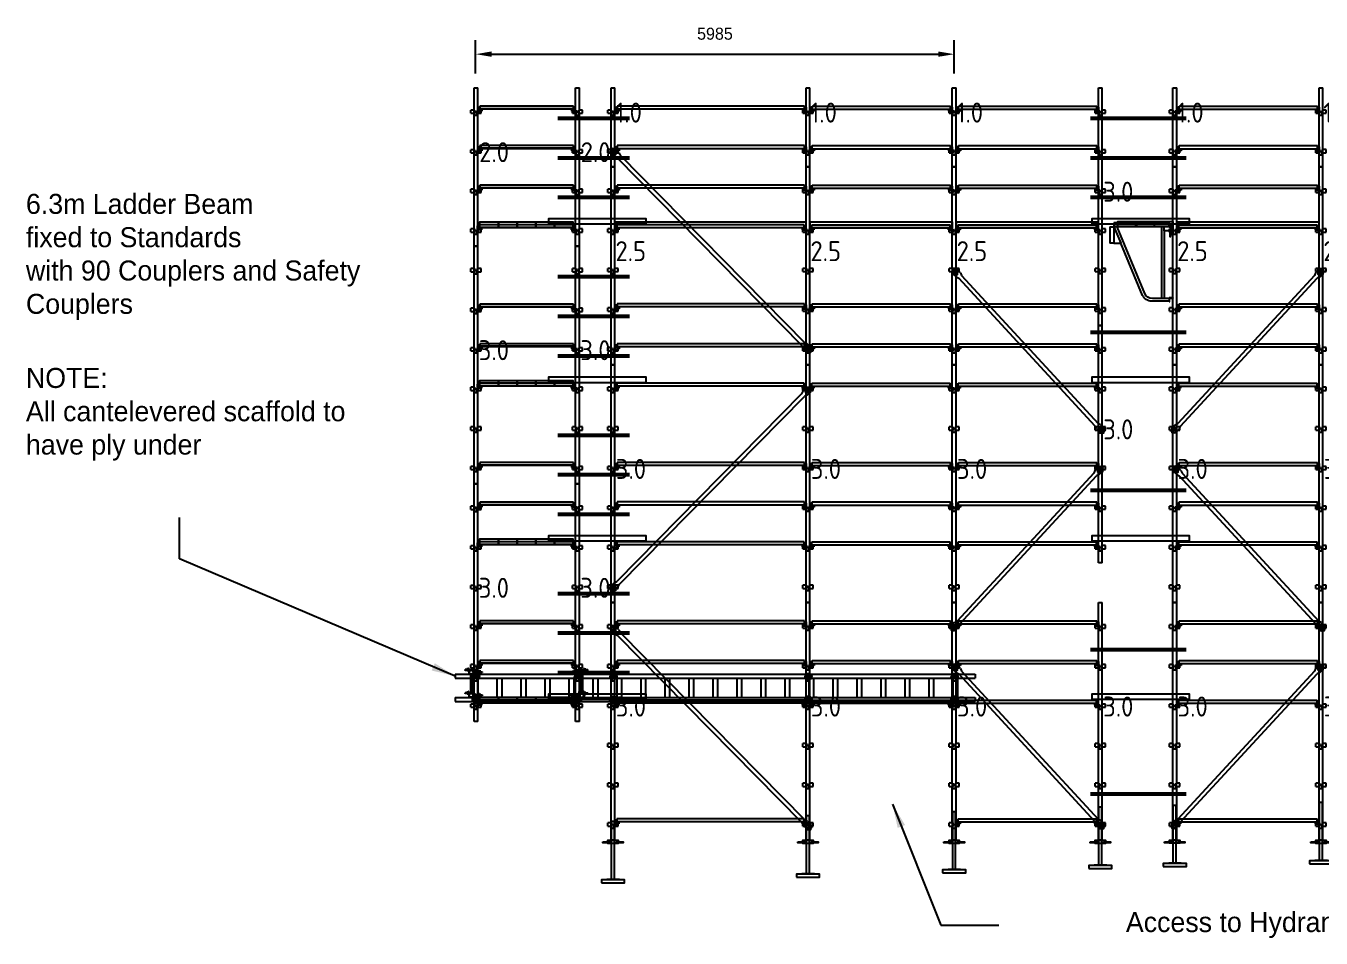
# Model space of a CAD drawing. Header units: millimetres. Extents: x 4425 to 53563, y -49808 to 18666.
# Drawn here: x 4425 to 20621, y -48818 to -37408 of the extents above; entities that cross this region are included whole.
import ezdxf
from ezdxf.enums import TextEntityAlignment as Align

# ---------------------------------------------------------------- set-up
doc = ezdxf.new("R2010")
doc.units = ezdxf.units.MM
doc.linetypes.add('KwikScaf_DASHED', pattern=[3.75, 2.5, -1.25])
doc.styles.add('KwikScaf ISO', font='isocp.shx')
doc.dimstyles.new('Scale 100 ISO-30', dxfattribs={"dimscale": 100, "dimtxt": 2.96, "dimasz": 3, "dimexe": 1.75, "dimexo": 1.8, "dimgap": 1.8, "dimtad": 1, "dimdec": 0, "dimdsep": 46, "dimtxsty": 'Standard', "dimcen": 0, "dimaunit": 1, "dimazin": 0, "dimtfac": 1, "dimtdec": 0, "dimtmove": 1, "dimatfit": 3, "dimfxl": 1, "dimtolj": 1, "dimtzin": 0, "dimarcsym": 0})

# ---------------------------------------------------------------- blocks, each defined once
blk = doc.blocks.new('2.4m Ledger')
at = {"color": 3, "extrusion": (0, 1, -1.83691e-16)}
for p, q in [((0, -75), (0, 0)), ((0, 0), (20, 0)), ((20, 0), (17, -25)), ((2365, 13), (25, 13)), ((25, 13), (25, -20)), ((2365, -20), (2365, 13)), ((2370, 0), (2373, -25)), ((2390, 0), (2370, 0)), ((2390, -75), (2390, 0)), ((10, -75), (0, -75)), ((13, -50), (10, -75)), ((50, -50), (13, -50)), ((17, -25), (25, -25)), ((25, -20), (25, -25)), ((2365, -25), (25, -25)), ((50, -25), (50, -50)), ((2340, -25), (2340, -50)), ((2340, -50), (2377, -50)), ((2365, -25), (2365, -20)), ((2373, -25), (2365, -25)), ((2377, -50), (2380, -75)), ((2380, -75), (2390, -75))]:
    blk.add_line(p, q, dxfattribs=at)
blk = doc.blocks.new('Soleboard')
at = {"color": 200}
blk.add_lwpolyline([(63654, 7790), (63944, 7790), (63944, 7828), (63654, 7828)], close=True, dxfattribs=at)
blk = doc.blocks.new('Knuckle')
at = {"color": 190}
for points in [[(-127.5, 20), (-38.25, 20), (-38.25, 5), (-127.5, 5)], [(38.25, 20), (127.5, 20), (127.5, 5), (38.25, 5)]]:
    blk.add_lwpolyline(points, close=True, dxfattribs=at)
for points in [[(-63.75, 20), (-63.75, 40), (63.75, 40), (63.75, 20)], [(63.75, 5), (63.75, 0), (-63.75, 0), (-63.75, 5)]]:
    blk.add_lwpolyline(points, dxfattribs=at)
blk = doc.blocks.new('*U44')
at = {"color": 190, "linetype": 'KwikScaf_DASHED', "ltscale": 0.7, "extrusion": (2.44923e-16, 1, 2.30446e-16)}
for p, q in [((0, 766), (-18, 766)), ((18, 766), (0, 766))]:
    blk.add_line(p, q, dxfattribs=at)
at = {"color": 190, "ltscale": 0.7, "extrusion": (2.44923e-16, 1, 2.30446e-16)}
for p, q in [((-18, 46), (-18, 766)), ((18, 46), (18, 766))]:
    blk.add_line(p, q, dxfattribs=at)
at = {"color": 190}
blk.add_lwpolyline([(-76, 46), (76, 46), (76, 38), (-76, 38)], close=True, dxfattribs=at)
for name, p in [('Knuckle', (0, 494)), ('Soleboard', (-63799, -7790))]:
    blk.add_blockref(name, p)
blk = doc.blocks.new('3.0m Standard')
at = {"color": 180, "extrusion": (-1, 6.12323e-17, 0)}
for p, q in [((0, 2972), (48, 2972)), ((0, 2692), (0, 2972)), ((48, 2692), (48, 2972)), ((-36, 2692), (-40, 2692)), ((-40, 2652), (-40, 2692)), ((-40, 2652), (-36, 2652)), ((2, 2692), (-36, 2692)), ((-36, 2652), (2, 2652)), ((0, 2197), (0, 2652)), ((2, 2652), (2, 2692)), ((6, 2692), (2, 2692)), ((2, 2652), (6, 2652)), ((6, 2692), (6, 2652)), ((18, 2667), (8, 2667)), ((8, 2627), (8, 2667)), ((8, 2627), (18, 2627)), ((30, 2667), (18, 2667)), ((18, 2627), (30, 2627)), ((40, 2667), (30, 2667)), ((30, 2627), (40, 2627)), ((40, 2627), (40, 2667)), ((42, 2652), (42, 2692)), ((46, 2692), (42, 2692)), ((42, 2652), (46, 2652)), ((84, 2692), (46, 2692)), ((46, 2652), (46, 2692)), ((46, 2652), (84, 2652)), ((48, 2197), (48, 2652)), ((88, 2692), (84, 2692)), ((84, 2652), (88, 2652)), ((88, 2652), (88, 2692)), ((-36, 2197), (-40, 2197)), ((-40, 2157), (-40, 2197)), ((-40, 2157), (-36, 2157)), ((2, 2197), (-36, 2197)), ((-36, 2157), (2, 2157)), ((0, 1702), (0, 2157)), ((2, 2157), (2, 2197)), ((6, 2197), (2, 2197)), ((2, 2157), (6, 2157)), ((6, 2197), (6, 2157)), ((8, 2132), (8, 2172)), ((18, 2172), (8, 2172)), ((8, 2132), (18, 2132)), ((30, 2172), (18, 2172)), ((18, 2132), (30, 2132)), ((40, 2172), (30, 2172)), ((30, 2132), (40, 2132)), ((40, 2132), (40, 2172)), ((42, 2157), (42, 2197)), ((46, 2197), (42, 2197)), ((42, 2157), (46, 2157)), ((84, 2197), (46, 2197)), ((46, 2157), (46, 2197)), ((46, 2157), (84, 2157)), ((48, 1702), (48, 2157)), ((88, 2197), (84, 2197)), ((84, 2157), (88, 2157)), ((88, 2157), (88, 2197)), ((-36, 1702), (-40, 1702)), ((-40, 1662), (-40, 1702)), ((-40, 1662), (-36, 1662)), ((2, 1702), (-36, 1702)), ((-36, 1662), (2, 1662)), ((0, 1207), (0, 1662)), ((2, 1662), (2, 1702)), ((6, 1702), (2, 1702)), ((2, 1662), (6, 1662)), ((6, 1702), (6, 1662)), ((8, 1637), (8, 1677)), ((18, 1677), (8, 1677)), ((8, 1637), (18, 1637)), ((30, 1677), (18, 1677)), ((18, 1637), (30, 1637)), ((40, 1677), (30, 1677)), ((30, 1637), (40, 1637)), ((40, 1637), (40, 1677)), ((42, 1662), (42, 1702)), ((46, 1702), (42, 1702)), ((42, 1662), (46, 1662)), ((84, 1702), (46, 1702)), ((46, 1662), (46, 1702)), ((46, 1662), (84, 1662)), ((48, 1207), (48, 1662)), ((88, 1702), (84, 1702)), ((84, 1662), (88, 1662)), ((88, 1662), (88, 1702)), ((-36, 1207), (-40, 1207)), ((-40, 1167), (-40, 1207)), ((-40, 1167), (-36, 1167)), ((2, 1207), (-36, 1207)), ((-36, 1167), (2, 1167)), ((0, 712), (0, 1167)), ((2, 1167), (2, 1207)), ((6, 1207), (2, 1207)), ((2, 1167), (6, 1167)), ((6, 1207), (6, 1167)), ((8, 1142), (8, 1182)), ((18, 1182), (8, 1182)), ((8, 1142), (18, 1142)), ((30, 1182), (18, 1182)), ((18, 1142), (30, 1142)), ((40, 1182), (30, 1182)), ((30, 1142), (40, 1142)), ((40, 1142), (40, 1182)), ((42, 1167), (42, 1207)), ((46, 1207), (42, 1207)), ((42, 1167), (46, 1167)), ((84, 1207), (46, 1207)), ((46, 1167), (46, 1207)), ((46, 1167), (84, 1167)), ((48, 712), (48, 1167)), ((88, 1207), (84, 1207)), ((84, 1167), (88, 1167)), ((88, 1167), (88, 1207)), ((-36, 712), (-40, 712)), ((-40, 672), (-40, 712)), ((-40, 672), (-36, 672)), ((2, 712), (-36, 712)), ((-36, 672), (2, 672)), ((0, 217), (0, 672)), ((2, 672), (2, 712)), ((6, 712), (2, 712)), ((2, 672), (6, 672)), ((6, 712), (6, 672)), ((18, 687), (8, 687)), ((8, 647), (8, 687)), ((30, 687), (18, 687)), ((40, 687), (30, 687)), ((40, 647), (40, 687)), ((42, 672), (42, 712)), ((46, 712), (42, 712)), ((42, 672), (46, 672)), ((84, 712), (46, 712)), ((46, 672), (46, 712)), ((46, 672), (84, 672)), ((48, 217), (48, 672)), ((88, 712), (84, 712)), ((84, 672), (88, 672)), ((88, 672), (88, 712)), ((8, 647), (18, 647)), ((18, 647), (30, 647)), ((30, 647), (40, 647)), ((-36, 217), (-40, 217)), ((-40, 177), (-40, 217)), ((-40, 177), (-36, 177)), ((2, 217), (-36, 217)), ((-36, 177), (2, 177)), ((0, 0), (0, 177)), ((2, 177), (2, 217)), ((6, 217), (2, 217)), ((2, 177), (6, 177)), ((6, 217), (6, 177)), ((8, 152), (8, 192)), ((18, 192), (8, 192)), ((30, 192), (18, 192)), ((40, 192), (30, 192)), ((40, 152), (40, 192)), ((42, 177), (42, 217)), ((46, 217), (42, 217)), ((42, 177), (46, 177)), ((84, 217), (46, 217)), ((46, 177), (46, 217)), ((46, 177), (84, 177)), ((48, 0), (48, 177)), ((88, 217), (84, 217)), ((84, 177), (88, 177)), ((88, 177), (88, 217)), ((48, 0), (0, 0)), ((8, 152), (18, 152)), ((18, 152), (30, 152)), ((30, 152), (40, 152))]:
    blk.add_line(p, q, dxfattribs=at)
blk = doc.blocks.new('3.0m Standard with Text')
blk.add_blockref('3.0m Standard', (0, 0))
at = {"color": 7, "style": 'KwikScaf ISO'}
blk.add_text('  3.0  ', height=250, dxfattribs=at).set_placement((723, 1671), align=Align.MIDDLE_RIGHT)
blk = doc.blocks.new('*U43')
at = {"color": 190, "linetype": 'KwikScaf_DASHED', "ltscale": 0.7, "extrusion": (2.44923e-16, 1, 2.30446e-16)}
for p, q in [((0, 766), (-18, 766)), ((18, 766), (0, 766))]:
    blk.add_line(p, q, dxfattribs=at)
at = {"color": 190, "ltscale": 0.7, "extrusion": (2.44923e-16, 1, 2.30446e-16)}
for p, q in [((-18, 46), (-18, 766)), ((18, 46), (18, 766))]:
    blk.add_line(p, q, dxfattribs=at)
at = {"color": 190}
blk.add_lwpolyline([(-76, 46), (76, 46), (76, 38), (-76, 38)], close=True, dxfattribs=at)
for name, p in [('Knuckle', (0, 422)), ('Soleboard', (-63799, -7790))]:
    blk.add_blockref(name, p)
blk = doc.blocks.new('*U42')
at = {"color": 190, "linetype": 'KwikScaf_DASHED', "ltscale": 0.7, "extrusion": (2.44923e-16, 1, 2.30446e-16)}
for p, q in [((0, 766), (-18, 766)), ((18, 766), (0, 766))]:
    blk.add_line(p, q, dxfattribs=at)
at = {"color": 190, "ltscale": 0.7, "extrusion": (2.44923e-16, 1, 2.30446e-16)}
for p, q in [((-18, 46), (-18, 766)), ((18, 46), (18, 766))]:
    blk.add_line(p, q, dxfattribs=at)
at = {"color": 190}
blk.add_lwpolyline([(-76, 46), (76, 46), (76, 38), (-76, 38)], close=True, dxfattribs=at)
for name, p in [('Knuckle', (0, 370)), ('Soleboard', (-63799, -7790))]:
    blk.add_blockref(name, p)
blk = doc.blocks.new('1.8m Ledger')
at = {"color": 3, "extrusion": (0, 1, -1.83691e-16)}
for p, q in [((0, -75), (0, 0)), ((0, 0), (20, 0)), ((20, 0), (17, -25)), ((25, 13), (1755, 13)), ((25, -20), (25, 13)), ((1755, -20), (1755, 13)), ((1760, 0), (1763, -25)), ((1780, 0), (1760, 0)), ((1780, -75), (1780, 0)), ((10, -75), (0, -75)), ((13, -50), (10, -75)), ((50, -50), (13, -50)), ((17, -25), (25, -25)), ((25, -25), (25, -20)), ((25, -25), (1755, -25)), ((50, -25), (50, -50)), ((1730, -25), (1730, -50)), ((1730, -50), (1767, -50)), ((1755, -25), (1755, -20)), ((1763, -25), (1755, -25)), ((1767, -50), (1770, -75)), ((1770, -75), (1780, -75))]:
    blk.add_line(p, q, dxfattribs=at)
blk = doc.blocks.new('*U41')
at = {"color": 190, "linetype": 'KwikScaf_DASHED', "ltscale": 0.7, "extrusion": (2.44923e-16, 1, 2.30446e-16)}
for p, q in [((0, 766), (-18, 766)), ((18, 766), (0, 766))]:
    blk.add_line(p, q, dxfattribs=at)
at = {"color": 190, "ltscale": 0.7, "extrusion": (2.44923e-16, 1, 2.30446e-16)}
for p, q in [((-18, 46), (-18, 766)), ((18, 46), (18, 766))]:
    blk.add_line(p, q, dxfattribs=at)
at = {"color": 190}
blk.add_lwpolyline([(-76, 46), (76, 46), (76, 38), (-76, 38)], close=True, dxfattribs=at)
for name, p in [('Knuckle', (0, 315)), ('Soleboard', (-63799, -7790))]:
    blk.add_blockref(name, p)
blk = doc.blocks.new('*U40')
at = {"color": 190, "linetype": 'KwikScaf_DASHED', "ltscale": 0.7, "extrusion": (2.44923e-16, 1, 2.30446e-16)}
for p, q in [((0, 766), (-18, 766)), ((18, 766), (0, 766))]:
    blk.add_line(p, q, dxfattribs=at)
at = {"color": 190, "ltscale": 0.7, "extrusion": (2.44923e-16, 1, 2.30446e-16)}
for p, q in [((-18, 46), (-18, 766)), ((18, 46), (18, 766))]:
    blk.add_line(p, q, dxfattribs=at)
at = {"color": 190}
blk.add_lwpolyline([(-76, 46), (76, 46), (76, 38), (-76, 38)], close=True, dxfattribs=at)
for name, p in [('Knuckle', (0, 292)), ('Soleboard', (-63799, -7790))]:
    blk.add_blockref(name, p)
blk = doc.blocks.new('*U39')
at = {"color": 190, "linetype": 'KwikScaf_DASHED', "ltscale": 0.7, "extrusion": (2.44923e-16, 1, 2.30446e-16)}
for p, q in [((0, 766), (-18, 766)), ((18, 766), (0, 766))]:
    blk.add_line(p, q, dxfattribs=at)
at = {"color": 190, "ltscale": 0.7, "extrusion": (2.44923e-16, 1, 2.30446e-16)}
for p, q in [((-18, 46), (-18, 766)), ((18, 46), (18, 766))]:
    blk.add_line(p, q, dxfattribs=at)
at = {"color": 190}
blk.add_lwpolyline([(-76, 46), (76, 46), (76, 38), (-76, 38)], close=True, dxfattribs=at)
for name, p in [('Knuckle', (0, 255)), ('Soleboard', (-63799, -7790))]:
    blk.add_blockref(name, p)
blk = doc.blocks.new('2D SBB 3 Board')
at = {"color": 0, "extrusion": (0, 1, 2e-16)}
for p, q in [((47, 973), (0, 973)), ((0, 973), (0, 925)), ((8, 1000), (38, 1000)), ((11, 973), (8, 1000)), ((38, 1000), (38, 973)), ((47, 1024), (738, 1024)), ((47, 978), (47, 1024)), ((47, 978), (738, 978)), ((47, 973), (47, 978)), ((47, 973), (738, 973)), ((106, 925), (106, 973)), ((140, 973), (140, 76)), ((351, 139), (696, 973)), ((647, 770), (732, 973)), ((738, 1024), (738, 978)), ((738, 978), (738, 973)), ((738, 973), (738, 770)), ((762, 973), (738, 973)), ((787, 973), (762, 973)), ((787, 973), (787, 770)), ((0, 925), (106, 925)), ((28, 850), (18, 925)), ((38, 850), (28, 850)), ((38, 925), (38, 850)), ((106, 925), (106, 76)), ((378, 117), (648, 770)), ((738, 770), (647, 770)), ((738, 770), (762, 770)), ((762, 770), (787, 770)), ((-4, 85), (47, 85)), ((-4, 80), (-4, 85)), ((42, 80), (-4, 80)), ((42, 34), (42, 80)), ((47, 34), (42, 34)), ((47, 85), (47, 34)), ((47, 76), (106, 76)), ((47, 43), (267, 43)), ((106, 76), (123, 76)), ((123, 76), (140, 76)), ((140, 76), (256, 76))]:
    blk.add_line(p, q, dxfattribs=at)
at = {"color": 0}
for radius, start, end in [(102, 270, 337.5), (136, 274.3082, 333.1918)]:
    blk.add_arc((256, 178), radius, start, end, dxfattribs=at)
blk = doc.blocks.new('3 Board Hop Up')
at = {"color": 20}
for points in [[(64352, 11245), (64582, 11245), (64582, 11309), (64352, 11309)], [(64586, 11245), (64816, 11245), (64816, 11309), (64586, 11309)], [(64808, 11245), (65038, 11245), (65038, 11309), (64808, 11309)]]:
    blk.add_lwpolyline(points, close=True, dxfattribs=at)
at = {"color": 210}
blk.add_blockref('2D SBB 3 Board', (64352, 10267), dxfattribs=at)
blk = doc.blocks.new('1.2m Transom')
at = {"color": 2, "extrusion": (0, 1, -1.83691e-16)}
for p, q in [((64253, 14659), (64273, 14659)), ((64253, 14584), (64253, 14659)), ((64263, 14584), (64253, 14584)), ((64267, 14609), (64263, 14584)), ((64303, 14609), (64267, 14609)), ((64273, 14659), (64270, 14634)), ((64270, 14634), (64278, 14634)), ((65450, 14672), (64278, 14672)), ((64278, 14672), (64278, 14639)), ((65450, 14639), (64278, 14639)), ((64278, 14639), (64278, 14634)), ((65450, 14634), (64278, 14634)), ((64303, 14634), (64303, 14609)), ((65425, 14634), (65425, 14609)), ((65425, 14609), (65462, 14609)), ((65450, 14639), (65450, 14672)), ((65450, 14634), (65450, 14639)), ((65459, 14634), (65450, 14634)), ((65455, 14659), (65459, 14634)), ((65475, 14659), (65455, 14659)), ((65462, 14609), (65465, 14584)), ((65465, 14584), (65475, 14584)), ((65475, 14584), (65475, 14659))]:
    blk.add_line(p, q, dxfattribs=at)
blk = doc.blocks.new('2.5m Standard')
at = {"color": 180, "extrusion": (-1, 6.12323e-17, 0)}
for p, q in [((0, 2476), (48, 2476)), ((0, 2197), (0, 2476)), ((48, 2197), (48, 2476)), ((-36, 2197), (-40, 2197)), ((-40, 2157), (-40, 2197)), ((-40, 2157), (-36, 2157)), ((2, 2197), (-36, 2197)), ((-36, 2157), (2, 2157)), ((0, 1702), (0, 2157)), ((2, 2157), (2, 2197)), ((6, 2197), (2, 2197)), ((2, 2157), (6, 2157)), ((6, 2197), (6, 2157)), ((8, 2132), (8, 2172)), ((18, 2172), (8, 2172)), ((8, 2132), (18, 2132)), ((30, 2172), (18, 2172)), ((18, 2132), (30, 2132)), ((40, 2172), (30, 2172)), ((30, 2132), (40, 2132)), ((40, 2132), (40, 2172)), ((42, 2157), (42, 2197)), ((46, 2197), (42, 2197)), ((42, 2157), (46, 2157)), ((84, 2197), (46, 2197)), ((46, 2157), (46, 2197)), ((46, 2157), (84, 2157)), ((48, 1702), (48, 2157)), ((88, 2197), (84, 2197)), ((84, 2157), (88, 2157)), ((88, 2157), (88, 2197)), ((-36, 1702), (-40, 1702)), ((-40, 1662), (-40, 1702)), ((-40, 1662), (-36, 1662)), ((2, 1702), (-36, 1702)), ((-36, 1662), (2, 1662)), ((0, 1207), (0, 1662)), ((2, 1662), (2, 1702)), ((6, 1702), (2, 1702)), ((2, 1662), (6, 1662)), ((6, 1702), (6, 1662)), ((8, 1637), (8, 1677)), ((18, 1677), (8, 1677)), ((8, 1637), (18, 1637)), ((30, 1677), (18, 1677)), ((18, 1637), (30, 1637)), ((40, 1677), (30, 1677)), ((30, 1637), (40, 1637)), ((40, 1637), (40, 1677)), ((42, 1662), (42, 1702)), ((46, 1702), (42, 1702)), ((42, 1662), (46, 1662)), ((84, 1702), (46, 1702)), ((46, 1662), (46, 1702)), ((46, 1662), (84, 1662)), ((48, 1207), (48, 1662)), ((88, 1702), (84, 1702)), ((84, 1662), (88, 1662)), ((88, 1662), (88, 1702)), ((-36, 1207), (-40, 1207)), ((-40, 1167), (-40, 1207)), ((-40, 1167), (-36, 1167)), ((2, 1207), (-36, 1207)), ((-36, 1167), (2, 1167)), ((0, 712), (0, 1167)), ((2, 1167), (2, 1207)), ((6, 1207), (2, 1207)), ((2, 1167), (6, 1167)), ((6, 1207), (6, 1167)), ((18, 1182), (8, 1182)), ((8, 1142), (8, 1182)), ((8, 1142), (18, 1142)), ((30, 1182), (18, 1182)), ((18, 1142), (30, 1142)), ((40, 1182), (30, 1182)), ((30, 1142), (40, 1142)), ((40, 1142), (40, 1182)), ((42, 1167), (42, 1207)), ((46, 1207), (42, 1207)), ((42, 1167), (46, 1167)), ((84, 1207), (46, 1207)), ((46, 1167), (46, 1207)), ((46, 1167), (84, 1167)), ((48, 712), (48, 1167)), ((88, 1207), (84, 1207)), ((84, 1167), (88, 1167)), ((88, 1167), (88, 1207)), ((-36, 712), (-40, 712)), ((-40, 672), (-40, 712)), ((-40, 672), (-36, 672)), ((2, 712), (-36, 712)), ((-36, 672), (2, 672)), ((0, 217), (0, 672)), ((2, 672), (2, 712)), ((6, 712), (2, 712)), ((2, 672), (6, 672)), ((6, 712), (6, 672)), ((8, 647), (8, 687)), ((18, 687), (8, 687)), ((30, 687), (18, 687)), ((40, 687), (30, 687)), ((40, 647), (40, 687)), ((42, 672), (42, 712)), ((46, 712), (42, 712)), ((42, 672), (46, 672)), ((84, 712), (46, 712)), ((46, 672), (46, 712)), ((46, 672), (84, 672)), ((48, 217), (48, 672)), ((88, 712), (84, 712)), ((84, 672), (88, 672)), ((88, 672), (88, 712)), ((8, 647), (18, 647)), ((18, 647), (30, 647)), ((30, 647), (40, 647)), ((-36, 217), (-40, 217)), ((-40, 177), (-40, 217)), ((-40, 177), (-36, 177)), ((2, 217), (-36, 217)), ((-36, 177), (2, 177)), ((0, 0), (0, 177)), ((2, 177), (2, 217)), ((6, 217), (2, 217)), ((2, 177), (6, 177)), ((6, 217), (6, 177)), ((8, 152), (8, 192)), ((18, 192), (8, 192)), ((30, 192), (18, 192)), ((40, 192), (30, 192)), ((40, 152), (40, 192)), ((42, 177), (42, 217)), ((46, 217), (42, 217)), ((42, 177), (46, 177)), ((84, 217), (46, 217)), ((46, 177), (46, 217)), ((46, 177), (84, 177)), ((48, 0), (48, 177)), ((88, 217), (84, 217)), ((84, 177), (88, 177)), ((88, 177), (88, 217)), ((48, 0), (0, 0)), ((8, 152), (18, 152)), ((18, 152), (30, 152)), ((30, 152), (40, 152))]:
    blk.add_line(p, q, dxfattribs=at)
blk = doc.blocks.new('2.5m Standard with Text')
blk.add_blockref('2.5m Standard', (0, 0))
at = {"color": 7, "style": 'KwikScaf ISO'}
blk.add_text('  2.5  ', height=250, dxfattribs=at).set_placement((723, 1423), align=Align.MIDDLE_RIGHT)
blk = doc.blocks.new('1.0m Standard')
at = {"color": 180, "extrusion": (-1, 6.12323e-17, 0)}
for p, q in [((0, 712), (0, 990)), ((0, 990), (48, 990)), ((48, 712), (48, 990)), ((-36, 712), (-40, 712)), ((-40, 672), (-40, 712)), ((-40, 672), (-36, 672)), ((2, 712), (-36, 712)), ((-36, 672), (2, 672)), ((0, 217), (0, 672)), ((2, 672), (2, 712)), ((6, 712), (2, 712)), ((2, 672), (6, 672)), ((6, 712), (6, 672)), ((8, 647), (8, 687)), ((18, 687), (8, 687)), ((30, 687), (18, 687)), ((40, 687), (30, 687)), ((40, 647), (40, 687)), ((42, 672), (42, 712)), ((46, 712), (42, 712)), ((42, 672), (46, 672)), ((84, 712), (46, 712)), ((46, 672), (46, 712)), ((46, 672), (84, 672)), ((48, 217), (48, 672)), ((88, 712), (84, 712)), ((84, 672), (88, 672)), ((88, 672), (88, 712)), ((8, 647), (18, 647)), ((18, 647), (30, 647)), ((30, 647), (40, 647)), ((-40, 177), (-40, 217)), ((-36, 217), (-40, 217)), ((-40, 177), (-36, 177)), ((2, 217), (-36, 217)), ((-36, 177), (2, 177)), ((0, 0), (0, 177)), ((2, 177), (2, 217)), ((6, 217), (2, 217)), ((2, 177), (6, 177)), ((6, 217), (6, 177)), ((8, 152), (8, 192)), ((18, 192), (8, 192)), ((30, 192), (18, 192)), ((40, 192), (30, 192)), ((40, 152), (40, 192)), ((42, 177), (42, 217)), ((46, 217), (42, 217)), ((42, 177), (46, 177)), ((46, 177), (46, 217)), ((84, 217), (46, 217)), ((46, 177), (84, 177)), ((48, 0), (48, 177)), ((88, 217), (84, 217)), ((84, 177), (88, 177)), ((88, 177), (88, 217)), ((48, 0), (0, 0)), ((8, 152), (18, 152)), ((18, 152), (30, 152)), ((30, 152), (40, 152))]:
    blk.add_line(p, q, dxfattribs=at)
blk = doc.blocks.new('1.0m Standard with Text')
blk.add_blockref('1.0m Standard', (0, 0))
at = {"color": 7, "style": 'KwikScaf ISO'}
blk.add_text('  1.0  ', height=250, dxfattribs=at).set_placement((671, 680), align=Align.MIDDLE_RIGHT)
blk = doc.blocks.new('Section Steel Board')
at = {"color": 20}
blk.add_lwpolyline([(73816, 13182), (74050, 13182), (74050, 13246), (73816, 13246)], close=True, dxfattribs=at)
blk = doc.blocks.new('1.8 Steel Board')
at = {"color": 20}
blk.add_lwpolyline([(64971, 13182), (66752, 13182), (66752, 13246), (64971, 13246)], close=True, dxfattribs=at)
blk = doc.blocks.new('2.4m Steel Board')
at = {"color": 20}
blk.add_lwpolyline([(66987, 13182), (69378, 13182), (69378, 13246), (66987, 13246)], close=True, dxfattribs=at)
blk = doc.blocks.new('1.2m Steel Board')
at = {"color": 20}
blk.add_lwpolyline([(63583, 13182), (64805, 13182), (64805, 13246), (63583, 13246)], close=True, dxfattribs=at)
blk = doc.blocks.new('6.5m Ladder Beam')
at = {"color": 6}
for p, q in [((0, 340), (0, 290)), ((0, 340), (6500, 340)), ((6500, 340), (6500, 290)), ((0, 290), (6500, 290)), ((220, 290), (220, 50)), ((280, 290), (280, 50)), ((520, 290), (520, 50)), ((580, 290), (580, 50)), ((820, 290), (820, 50)), ((880, 290), (880, 50)), ((1120, 290), (1120, 50)), ((1180, 290), (1180, 50)), ((1420, 290), (1420, 50)), ((1480, 290), (1480, 50)), ((1720, 290), (1720, 50)), ((1780, 290), (1780, 50)), ((2020, 290), (2020, 50)), ((2080, 290), (2080, 50)), ((2320, 290), (2320, 50)), ((2380, 290), (2380, 50)), ((2620, 290), (2620, 50)), ((2680, 290), (2680, 50)), ((2920, 290), (2920, 50)), ((2980, 290), (2980, 50)), ((3220, 290), (3220, 50)), ((3280, 290), (3280, 50)), ((3520, 290), (3520, 50)), ((3580, 290), (3580, 50)), ((3820, 290), (3820, 50)), ((3880, 290), (3880, 50)), ((4120, 290), (4120, 50)), ((4180, 290), (4180, 50)), ((4420, 290), (4420, 50)), ((4480, 290), (4480, 50)), ((4720, 290), (4720, 50)), ((4780, 290), (4780, 50)), ((5020, 290), (5020, 50)), ((5080, 290), (5080, 50)), ((5320, 290), (5320, 50)), ((5380, 290), (5380, 50)), ((5620, 290), (5620, 50)), ((5680, 290), (5680, 50)), ((5920, 290), (5920, 50)), ((5980, 290), (5980, 50)), ((6220, 290), (6220, 50)), ((6280, 290), (6280, 50)), ((0, 50), (0, 0)), ((0, 50), (6500, 50)), ((0, 0), (6500, 0)), ((6500, 50), (6500, 0))]:
    blk.add_line(p, q, dxfattribs=at)
blk = doc.blocks.new('Ladder Beam Section')
at = {"color": 6}
for p, q in [((15, 267), (15, 23)), ((35, 267), (35, 23))]:
    blk.add_line(p, q, dxfattribs=at)
for centre in [(25, 290), (25, 0)]:
    blk.add_circle(centre, 25, dxfattribs=at)
blk = doc.blocks.new('90 Deg Coupler')
h = blk.add_hatch()
h.set_pattern_fill('LINE', color=256, angle=30, style=0)
h.set_pattern_definition([(30, (-1483.059, -813.5773), (-1.5875, 2.7496307), [])])
h.paths.add_polyline_path([(31, 75), (21, 75), (22, 52), (32, 52)])
h.paths.add_polyline_path([(26, 4), (36, 5), (34, 24), (25, 20)])
h = blk.add_hatch()
h.set_pattern_fill('LINE', color=256, angle=5, style=0)
h.set_pattern_definition([(5, (1526.997, 8843.9646), (-0.2767195, 3.1629182), [])])
h.paths.add_polyline_path([(-5, -102), (5, -102), (5, -72), (-5, -72)])
h.paths.add_polyline_path([(-5, -137), (5, -137), (5, -122), (-5, -122)])
for p, q in [((-44, -25), (-29, 11)), ((-24, 0), (-32, 3)), ((15, 51), (40, 53)), ((16, 31), (15, 51)), ((16, 31), (20, 32)), ((43, 36), (17, 31)), ((46, 28), (18, 18)), ((21, 75), (31, 75)), ((22, 52), (21, 75)), ((27, -12), (25, 20)), ((26, 4), (36, 5)), ((32, 52), (31, 75)), ((37, -12), (34, 24)), ((41, 35), (40, 53)), ((46, 32), (43, 36)), ((46, 28), (46, 32)), ((46, 32), (46, 28)), ((46, 28), (46, 32)), ((-44, -32), (-44, -25)), ((-44, -32), (46, -32)), ((-30, -32), (-30, -27)), ((46, -32), (-30, -32)), ((-23, -82), (-23, -103)), ((-23, -82), (-10, -82)), ((-23, -103), (-10, -103)), ((22, -32), (-22, -32)), ((-22, -32), (-16, -57)), ((-10, -57), (-16, -57)), ((-13, -102), (12, -102)), ((-13, -122), (-13, -102)), ((-13, -122), (12, -122)), ((-10, -57), (-10, -47)), ((-10, -47), (10, -47)), ((-10, -82), (-10, -103)), ((-5, -47), (-5, -102)), ((-5, -72), (5, -72)), ((-5, -122), (-5, -137)), ((5, -137), (-5, -137)), ((5, -47), (5, -102)), ((5, -122), (5, -137)), ((10, -57), (10, -47)), ((10, -57), (16, -57)), ((22, -82), (10, -82)), ((10, -82), (10, -103)), ((22, -103), (10, -103)), ((12, -122), (12, -102)), ((22, -32), (16, -57)), ((41, -12), (21, -12)), ((22, -82), (22, -103)), ((46, -32), (41, -12))]:
    blk.add_line(p, q)
blk.add_lwpolyline([(17, 31), (-12, 30), (-20, 25), (-29, 11)])
for centre, radius in [((0, 0), 24.2), ((-33, -16), 5)]:
    blk.add_circle(centre, radius)
blk.add_arc((-38, -6), 22.6, 291.5177, 333.915)
blk = doc.blocks.new('90 Degree Coupler Side')
at = {"rotation": 90}
blk.add_blockref('90 Deg Coupler', (-32, 44), dxfattribs=at)
blk = doc.blocks.new('90 Deg Coupler 2')
for p, q in [((-29, 60), (24, 60)), ((-29, 60), (-26, 55)), ((-29, 54), (-29, 36)), ((-15, 48), (-29, 54)), ((-29, 36), (-15, 42)), ((-29, 30), (-26, 35)), ((-29, 30), (24, 30)), ((-28, 57), (27, 57)), ((-28, 32), (27, 32)), ((-14, 50), (-26, 55)), ((-14, 40), (-26, 35)), ((-21, 51), (-21, 53)), ((-21, 37), (-21, 39)), ((-15, 48), (-15, 42)), ((-14, 40), (-14, 50)), ((-3, 90), (35, 90)), ((-3, 90), (-3, 60)), ((0, 0), (0, 30)), ((0, 0), (32, 0)), ((51, 65), (24, 60)), ((51, 25), (24, 30)), ((27, 57), (50, 62)), ((27, 32), (50, 28)), ((36, 59), (32, 44)), ((32, 44), (36, 31)), ((32, 0), (32, 28)), ((35, 90), (35, 62)), ((50, 62), (59, 55)), ((50, 28), (59, 35)), ((61, 55), (57, 55)), ((61, 35), (57, 35))]:
    blk.add_line(p, q)
for points in [[(1, 70), (31, 70), (31, 85), (1, 85)], [(4, 72), (28, 72), (28, 82), (4, 82)], [(49, 32), (60, 39), (60, 51), (49, 57), (38, 51), (38, 39)]]:
    blk.add_lwpolyline(points, close=True)
for points in [[(51, 65), (59, 60), (61, 55)], [(51, 25), (59, 30), (61, 35)]]:
    blk.add_lwpolyline(points)
for radius in [12.5, 5]:
    blk.add_circle((49, 45), radius)
blk = doc.blocks.new('90 Degree Coupler Front')
blk.add_blockref('90 Deg Coupler 2', (0, 0))
blk = doc.blocks.new('*D72')
at = {"color": 0, "lineweight": -2}
for p, q in [((10048, -38003), (10048, -37587)), ((16033, -38003), (16033, -37587)), ((10248, -37762), (15833, -37762))]:
    blk.add_line(p, q, dxfattribs=at)
at = {"color": 0}
for points in [[(10248, -37728), (10248, -37795), (10048, -37762)], [(15833, -37728), (15833, -37795), (16033, -37762)]]:
    blk.add_solid(points, dxfattribs=at)
at = {"layer": 'Defpoints', "color": 0}
for p in [(16033, -37762), (10048, -38183), (16033, -38183)]:
    blk.add_point(p, dxfattribs=at)
at = {"color": 0, "insert": (13041, -37507), "char_height": 150, "attachment_point": 5}
blk.add_mtext('\\A1;5985', dxfattribs=at)
blk = doc.blocks.new('2.7m Brace')
at = {"color": 150}
for p, q in [((1765, 1966), (1751, 1933)), ((1765, 1966), (1813, 2017)), ((1858, 1952), (1800, 1952)), ((1806, 2002), (1806, 2009)), ((1806, 2002), (1814, 2002)), ((1813, 2017), (1837, 2022)), ((1814, 2002), (1814, 2007)), ((1818, 1917), (1866, 1968)), ((1838, 2012), (1820, 2012)), ((1837, 2022), (1869, 1992)), ((1844, 2002), (1844, 2007)), ((1852, 2002), (1844, 2002)), ((1852, 2002), (1852, 2009)), ((1866, 1968), (1869, 1992)), ((1751, 1933), (43, 82)), ((78, 49), (1786, 1900)), ((1818, 1917), (1786, 1900)), ((-37, 13), (-40, -11)), ((11, 65), (-37, 13)), ((-24, 20), (-24, 27)), ((-24, 20), (-14, 20)), ((-14, 20), (-14, 25)), ((10, 30), (-10, 30)), ((11, 65), (43, 82)), ((14, 20), (14, 25)), ((24, 20), (14, 20)), ((64, 16), (16, -35)), ((24, 20), (24, 27)), ((64, 16), (78, 49)), ((-8, -41), (-40, -11)), ((28, -30), (-28, -30)), ((16, -35), (-8, -41))]:
    blk.add_line(p, q, dxfattribs=at)
for points in [[(1858, 1946), (1800, 1946), (1800, 2018), (1858, 2018)], [(28, -36), (-28, -36), (-28, 36), (28, 36)]]:
    blk.add_lwpolyline(points, close=True, dxfattribs=at)
for centre, radius in [((1829, 1982), 11), ((1829, 1982), 10), ((0, 0), 11), ((0, 0), 10)]:
    blk.add_circle(centre, radius, dxfattribs=at)
for centre, radius, start, end in [((1794, 2002), 11.9, 358.6198, 54.5103), ((1814, 2009), 8.8, 90, 180), ((1820, 2007), 5, 90, 180), ((1838, 2007), 5, 0, 90), ((1844, 2009), 8.8, 0, 90), ((1864, 2002), 11.9, 125.4897, 181.3802), ((-35, 20), 11.9, 358.6198, 54.5103), ((-15, 27), 8.8, 90, 180), ((-10, 25), 5, 90, 180), ((10, 25), 5, 0, 90), ((15, 27), 8.8, 0, 90), ((35, 20), 11.9, 125.4897, 181.3802)]:
    blk.add_arc(centre, radius, start, end, dxfattribs=at)
blk = doc.blocks.new('3.6m Brace')
at = {"color": 150}
for p, q in [((2374, 2461), (2358, 2428)), ((2374, 2461), (2423, 2511)), ((2466, 2445), (2410, 2445)), ((2414, 2495), (2414, 2502)), ((2414, 2495), (2424, 2495)), ((2423, 2511), (2447, 2515)), ((2424, 2495), (2424, 2500)), ((2425, 2411), (2474, 2460)), ((2448, 2505), (2428, 2505)), ((2447, 2515), (2478, 2484)), ((2452, 2495), (2452, 2500)), ((2462, 2495), (2452, 2495)), ((2462, 2495), (2462, 2502)), ((2474, 2460), (2478, 2484)), ((2358, 2428), (45, 80)), ((80, 47), (2393, 2395)), ((2425, 2411), (2393, 2395)), ((-36, 15), (-40, -10)), ((13, 64), (-36, 15)), ((-24, 20), (-24, 27)), ((-24, 20), (-14, 20)), ((-14, 20), (-14, 25)), ((10, 30), (-10, 30)), ((13, 64), (45, 80)), ((14, 20), (14, 25)), ((24, 20), (14, 20)), ((64, 14), (15, -36)), ((24, 20), (24, 27)), ((64, 14), (80, 47)), ((-9, -40), (-40, -10)), ((28, -30), (-28, -30)), ((15, -36), (-9, -40))]:
    blk.add_line(p, q, dxfattribs=at)
for points in [[(2466, 2439), (2410, 2439), (2410, 2511), (2466, 2511)], [(28, -36), (-28, -36), (-28, 36), (28, 36)]]:
    blk.add_lwpolyline(points, close=True, dxfattribs=at)
for centre, radius in [((2438, 2475), 11), ((2438, 2475), 10), ((0, 0), 11), ((0, 0), 10)]:
    blk.add_circle(centre, radius, dxfattribs=at)
for centre, radius, start, end in [((2403, 2495), 11.9, 358.6198, 54.5103), ((2423, 2502), 8.8, 90, 180), ((2428, 2500), 5, 90, 180), ((2448, 2500), 5, 0, 90), ((2453, 2502), 8.8, 0, 90), ((2473, 2495), 11.9, 125.4897, 181.3802), ((-35, 20), 11.9, 358.6198, 54.5103), ((-15, 27), 8.8, 90, 180), ((-10, 25), 5, 90, 180), ((10, 25), 5, 0, 90), ((15, 27), 8.8, 0, 90), ((35, 20), 11.9, 125.4897, 181.3802)]:
    blk.add_arc(centre, radius, start, end, dxfattribs=at)
blk = doc.blocks.new('2.0m Standard')
at = {"color": 180, "extrusion": (-1, 6.12323e-17, 0)}
for p, q in [((0, 1981), (48, 1981)), ((0, 1702), (0, 1981)), ((48, 1702), (48, 1981)), ((-40, 1662), (-40, 1702)), ((-36, 1702), (-40, 1702)), ((-40, 1662), (-36, 1662)), ((2, 1702), (-36, 1702)), ((-36, 1662), (2, 1662)), ((0, 1207), (0, 1662)), ((2, 1662), (2, 1702)), ((6, 1702), (2, 1702)), ((2, 1662), (6, 1662)), ((6, 1702), (6, 1662)), ((8, 1637), (8, 1677)), ((18, 1677), (8, 1677)), ((8, 1637), (18, 1637)), ((30, 1677), (18, 1677)), ((18, 1637), (30, 1637)), ((40, 1677), (30, 1677)), ((30, 1637), (40, 1637)), ((40, 1637), (40, 1677)), ((42, 1662), (42, 1702)), ((46, 1702), (42, 1702)), ((42, 1662), (46, 1662)), ((46, 1662), (46, 1702)), ((84, 1702), (46, 1702)), ((46, 1662), (84, 1662)), ((48, 1207), (48, 1662)), ((88, 1702), (84, 1702)), ((84, 1662), (88, 1662)), ((88, 1662), (88, 1702)), ((-36, 1207), (-40, 1207)), ((-40, 1167), (-40, 1207)), ((-40, 1167), (-36, 1167)), ((2, 1207), (-36, 1207)), ((-36, 1167), (2, 1167)), ((0, 712), (0, 1167)), ((2, 1167), (2, 1207)), ((6, 1207), (2, 1207)), ((2, 1167), (6, 1167)), ((6, 1207), (6, 1167)), ((8, 1142), (8, 1182)), ((18, 1182), (8, 1182)), ((8, 1142), (18, 1142)), ((30, 1182), (18, 1182)), ((18, 1142), (30, 1142)), ((40, 1182), (30, 1182)), ((30, 1142), (40, 1142)), ((40, 1142), (40, 1182)), ((42, 1167), (42, 1207)), ((46, 1207), (42, 1207)), ((42, 1167), (46, 1167)), ((84, 1207), (46, 1207)), ((46, 1167), (46, 1207)), ((46, 1167), (84, 1167)), ((48, 712), (48, 1167)), ((88, 1207), (84, 1207)), ((84, 1167), (88, 1167)), ((88, 1167), (88, 1207)), ((-36, 712), (-40, 712)), ((-40, 672), (-40, 712)), ((-40, 672), (-36, 672)), ((2, 712), (-36, 712)), ((-36, 672), (2, 672)), ((0, 217), (0, 672)), ((2, 672), (2, 712)), ((6, 712), (2, 712)), ((2, 672), (6, 672)), ((6, 712), (6, 672)), ((8, 647), (8, 687)), ((18, 687), (8, 687)), ((30, 687), (18, 687)), ((40, 687), (30, 687)), ((40, 647), (40, 687)), ((42, 672), (42, 712)), ((46, 712), (42, 712)), ((42, 672), (46, 672)), ((84, 712), (46, 712)), ((46, 672), (46, 712)), ((46, 672), (84, 672)), ((48, 217), (48, 672)), ((88, 712), (84, 712)), ((84, 672), (88, 672)), ((88, 672), (88, 712)), ((8, 647), (18, 647)), ((18, 647), (30, 647)), ((30, 647), (40, 647)), ((-36, 217), (-40, 217)), ((-40, 177), (-40, 217)), ((-40, 177), (-36, 177)), ((2, 217), (-36, 217)), ((-36, 177), (2, 177)), ((0, 0), (0, 177)), ((2, 177), (2, 217)), ((6, 217), (2, 217)), ((2, 177), (6, 177)), ((6, 217), (6, 177)), ((8, 152), (8, 192)), ((18, 192), (8, 192)), ((30, 192), (18, 192)), ((40, 192), (30, 192)), ((40, 152), (40, 192)), ((42, 177), (42, 217)), ((46, 217), (42, 217)), ((42, 177), (46, 177)), ((84, 217), (46, 217)), ((46, 177), (46, 217)), ((46, 177), (84, 177)), ((48, 0), (48, 177)), ((88, 217), (84, 217)), ((84, 177), (88, 177)), ((88, 177), (88, 217)), ((48, 0), (0, 0)), ((8, 152), (18, 152)), ((18, 152), (30, 152)), ((30, 152), (40, 152))]:
    blk.add_line(p, q, dxfattribs=at)
blk = doc.blocks.new('2.0m Standard with Text')
blk.add_blockref('2.0m Standard', (0, 0))
at = {"color": 7, "style": 'KwikScaf ISO'}
blk.add_text('  2.0  ', height=250, dxfattribs=at).set_placement((723, 1176), align=Align.MIDDLE_RIGHT)

msp = doc.modelspace()

# ---------------------------------------------------------------- linework, layer by layer
msp.add_line((6345.9, -44072), (6345.9, -43558.8))
at = {"color": 4, "const_width": 50}
for points in [[(11075.2, -38564.2), (11975.2, -38564.2)], [(17736.5, -38564.2), (18936.5, -38564.2)], [(11075.2, -39059.2), (11975.2, -39059.2)], [(17736.5, -39059.2), (18936.5, -39059.2)], [(11075.2, -39554.2), (11975.2, -39554.2)], [(17736.5, -39554.2), (18936.5, -39554.2)], [(11075.2, -40546.2), (11975.2, -40546.2)], [(11075.2, -41041.2), (11975.2, -41041.2)], [(17736.5, -41242.9), (18936.5, -41242.9)], [(11075.2, -41536.2), (11975.2, -41536.2)], [(11075.2, -42528.2), (11975.2, -42528.2)], [(11075.2, -43023.2), (11975.2, -43023.2)], [(17736.5, -43218.4), (18936.5, -43218.4)], [(11075.2, -43518.2), (11975.2, -43518.2)], [(11075.2, -44508.2), (11975.2, -44508.2)], [(11075.2, -45003.2), (11975.2, -45003.2)], [(17736.5, -45209.4), (18936.5, -45209.4)], [(11075.2, -45498.2), (11975.2, -45498.2)], [(17736.5, -47013.4), (18936.5, -47013.4)]]:
    msp.add_lwpolyline(points, dxfattribs=at)

# ---------------------------------------------------------------- block references
for name, p in [('2.0m Standard with Text', (10028.7, -40163.5)), ('2.0m Standard with Text', (11298.7, -40163.5)), ('1.0m Standard with Text', (11742.8, -39172.5)), ('1.0m Standard with Text', (14180.8, -39172.5)), ('1.0m Standard with Text', (16008.8, -39172.5)), ('3.0m Standard with Text', (17836.8, -41153.5)), ('1.0m Standard with Text', (18766.8, -39172.5)), ('1.0m Standard with Text', (20594.8, -39172.5)), ('1.2m Transom', (-54176.5, -53082.9)), ('2.4m Ledger', (11795.3, -38424)), ('1.8m Ledger', (14233.3, -38424)), ('1.8m Ledger', (16061.3, -38424)), ('1.8m Ledger', (18819.3, -38424)), ('1.2m Transom', (-54176.5, -53577.9)), ('2.4m Ledger', (11795.3, -38919)), ('1.8m Ledger', (14233.3, -38919)), ('1.8m Ledger', (16061.3, -38919)), ('1.8m Ledger', (18819.3, -38919)), ('2.5m Standard with Text', (11742.8, -41648.5)), ('2.5m Standard with Text', (14180.8, -41648.5)), ('2.5m Standard with Text', (16008.8, -41648.5)), ('2.5m Standard with Text', (18766.8, -41648.5)), ('2.5m Standard with Text', (20594.8, -41648.5)), ('1.2m Transom', (-54176.5, -54072.9)), ('2.4m Ledger', (11795.3, -39414)), ('1.8m Ledger', (14233.3, -39414)), ('1.8m Ledger', (16061.3, -39414)), ('1.8m Ledger', (18819.3, -39414)), ('1.2m Steel Board', (-52622.2, -53067.7)), ('1.2m Steel Board', (-45828.5, -53067.7)), ('1.2m Transom', (-54181, -54567.9)), ('Section Steel Board', (-63717.3, -53110.9)), ('Section Steel Board', (-63483.3, -53110.9)), ('Section Steel Board', (-63249.3, -53110.9)), ('Section Steel Board', (-63015.3, -53110.9)), ('Section Steel Board', (-62781.3, -53110.9)), ('2.4m Steel Board', (-55197.1, -53110.9)), ('2.4m Ledger', (11790.8, -39909)), ('1.8 Steel Board', (-50742.2, -53110.9)), ('1.8m Ledger', (14228.8, -39909)), ('1.8 Steel Board', (-48914.2, -53110.9)), ('1.8m Ledger', (16056.8, -39909)), ('1.8 Steel Board', (-46156.2, -53110.9)), ('1.8m Ledger', (18814.8, -39909)), ('3.0m Standard with Text', (10028.7, -43135.5)), ('3.0m Standard with Text', (11298.7, -43135.5)), ('2.7m Brace', (18785.9, -42462.6)), ('1.2m Transom', (-54176.5, -55559.9)), ('2.4m Ledger', (11795.3, -40899)), ('1.8m Ledger', (14233.3, -40899)), ('1.8m Ledger', (16061.3, -40899)), ('1.8m Ledger', (18819.3, -40899)), ('3.0m Standard with Text', (17836.8, -44125.5)), ('1.2m Transom', (-54176.5, -56054.9)), ('2.4m Ledger', (11795.3, -41396)), ('1.8m Ledger', (14233.3, -41396)), ('1.8m Ledger', (16061.3, -41396)), ('1.8m Ledger', (18819.3, -41396)), ('3.0m Standard with Text', (11742.8, -44620.5)), ('3.0m Standard with Text', (14180.8, -44620.5)), ('3.0m Standard with Text', (16008.8, -44620.5)), ('3.0m Standard with Text', (18766.8, -44620.5)), ('3.0m Standard with Text', (20594.8, -44620.5)), ('1.2m Transom', (-54181, -56549.9)), ('Section Steel Board', (-63717.3, -55092.9)), ('Section Steel Board', (-63483.3, -55092.9)), ('Section Steel Board', (-63249.3, -55092.9)), ('Section Steel Board', (-63015.3, -55092.9)), ('1.2m Steel Board', (-52622.2, -55049.7)), ('Section Steel Board', (-62781.3, -55092.9)), ('3.6m Brace', (11767.5, -44438.4)), ('2.4m Ledger', (11790.8, -41891)), ('1.8m Ledger', (14228.8, -41891)), ('1.8m Ledger', (16056.8, -41891)), ('1.2m Steel Board', (-45828.5, -55049.7)), ('1.8m Ledger', (18814.8, -41891)), ('1.2m Transom', (-54176.5, -57541.9)), ('2.4m Ledger', (11795.3, -42881)), ('1.8m Ledger', (14233.3, -42881)), ('2.7m Brace', (16027.4, -44936.1)), ('1.8m Ledger', (16061.3, -42881)), ('1.8m Ledger', (18819.3, -42881)), ('3.0m Standard with Text', (10028.7, -46107.5)), ('3.0m Standard with Text', (11298.7, -46107.5)), ('1.2m Transom', (-54176.5, -58036.9)), ('2.4m Ledger', (11795.3, -43376)), ('1.8m Ledger', (14233.3, -43376)), ('1.8m Ledger', (16061.3, -43376)), ('1.8m Ledger', (18819.3, -43376)), ('1.2m Transom', (-54181, -58531.9)), ('Section Steel Board', (-63717.3, -57074.9)), ('Section Steel Board', (-63483.3, -57074.9)), ('Section Steel Board', (-63249.3, -57074.9)), ('Section Steel Board', (-63015.3, -57074.9)), ('1.2m Steel Board', (-52622.2, -57031.7)), ('Section Steel Board', (-62781.3, -57074.9)), ('2.4m Ledger', (11790.8, -43873)), ('1.8m Ledger', (14228.8, -43873)), ('1.8m Ledger', (16056.8, -43873)), ('1.2m Steel Board', (-45828.5, -57031.7)), ('1.8m Ledger', (18814.8, -43873)), ('3.0m Standard with Text', (11742.8, -47592.5)), ('3.0m Standard with Text', (14180.8, -47592.5)), ('3.0m Standard with Text', (16008.8, -47592.5)), ('3.0m Standard with Text', (17836.8, -47592.5)), ('3.0m Standard with Text', (18766.8, -47592.5)), ('3.0m Standard with Text', (20594.8, -47592.5)), ('1.2m Transom', (-54176.5, -59521.9)), ('2.4m Ledger', (11795.3, -44863)), ('1.8m Ledger', (14233.3, -44863)), ('1.8m Ledger', (16061.3, -44863)), ('1.8m Ledger', (18819.3, -44863)), ('1.2m Transom', (-54176.5, -60016.9)), ('2.4m Ledger', (11795.3, -45358)), ('1.8m Ledger', (14233.3, -45358)), ('1.8m Ledger', (16061.3, -45358)), ('1.8m Ledger', (18819.3, -45358)), ('90 Degree Coupler Side', (10025.2, -45534.8)), ('Ladder Beam Section', (9968, -45780.8)), ('90 Degree Coupler Front', (10036.1, -45598.4)), ('90 Degree Coupler Front', (11310.5, -45598.4)), ('90 Degree Coupler Front', (11754.6, -45598.4)), ('90 Degree Coupler Front', (14192.6, -45598.4)), ('90 Degree Coupler Front', (16020.6, -45598.4)), ('2.7m Brace', (18785.9, -47411.8)), ('6.5m Ladder Beam', (9794.6, -45857.8)), ('90 Degree Coupler Side', (10025.2, -45824.8)), ('90 Degree Coupler Front', (10036.1, -45882.1)), ('Section Steel Board', (-63717.3, -59054.9)), ('Section Steel Board', (-63483.3, -59054.9)), ('Section Steel Board', (-63249.3, -59054.9)), ('Section Steel Board', (-63015.3, -59054.9)), ('1.2m Steel Board', (-52622.2, -59011.7)), ('Section Steel Board', (-62781.3, -59054.9)), ('90 Degree Coupler Front', (11310.5, -45882.1)), ('90 Degree Coupler Front', (11754.6, -45882.1)), ('90 Degree Coupler Front', (14192.6, -45882.1)), ('90 Degree Coupler Front', (16020.6, -45882.1)), ('1.2m Steel Board', (-45828.5, -59011.7)), ('1.2m Transom', (-54181, -60511.9)), ('2.4m Ledger', (11790.8, -45853)), ('1.8m Ledger', (14228.8, -45853)), ('1.8m Ledger', (16056.8, -45853)), ('1.8m Ledger', (18814.8, -45853)), ('*U39', (20618.8, -47887.7)), ('*U43', (14204.8, -48054.4)), ('*U42', (16032.8, -48002.9)), ('*U41', (17860.8, -47947.8)), ('*U40', (18790.8, -47924)), ('*U44', (11766.8, -48126.5)), ('2.4m Ledger', (11790.8, -47338)), ('1.8m Ledger', (16056.8, -47338)), ('1.8m Ledger', (18814.8, -47338))]:
    msp.add_blockref(name, p)
at = {"xscale": -1}
for name, p in [('3.6m Brace', (14213.1, -41454.8)), ('3 Board Hop Up', (83118.5, -51162.5)), ('2.7m Brace', (17875.2, -42462.6)), ('2.7m Brace', (20633.7, -44936.1)), ('3.6m Brace', (14213.1, -47422.7)), ('90 Degree Coupler Side', (11343.6, -45534.8)), ('Ladder Beam Section', (11400.8, -45780.8)), ('2.7m Brace', (17875.2, -47411.8)), ('90 Degree Coupler Side', (11343.6, -45824.8))]:
    msp.add_blockref(name, p, dxfattribs=at)

# ---------------------------------------------------------------- texts
at = {"char_height": 250, "width": 4552.193}
for s, insert, attachment_point in [('6.3m Ladder Beam\\Pfixed to Standards\\Pwith 90 Couplers and Safety Couplers', (4425.3, -39509.3), 1), ('NOTE:\\PAll cantelevered scaffold to have ply under', (4425.3, -41686.4), 1), ('Access to Hydrants', (21059.5, -48492.1), 3)]:
    msp.add_mtext(s, dxfattribs=dict(at, insert=insert, attachment_point=attachment_point))

# ---------------------------------------------------------------- dimensions: what is measured, and where the dimension line sits
dim = msp.add_linear_dim(base=(16032.8, -37761.7), p1=(10048.2, -38182.5), p2=(16032.8, -38182.5), dimstyle='Scale 100 ISO-30', override={"dimtxt": 1.5, "dimasz": 2})
dim.commit()
dim.dimension.update_dxf_attribs({"geometry": '*D72', "text_midpoint": (13040.5, -37506.7)})

# ---------------------------------------------------------------- leaders
for points in [[(9794.6, -45542.8), (6345.9, -44072)], [(15260.8, -47142.5), (15865.5, -48654.8), (16592.1, -48654.8)]]:
    msp.add_leader(points, dimstyle='Scale 100 ISO-30', override={"dimgap": 1.8, "dimtad": 0})

doc.saveas('drawing.dxf')
